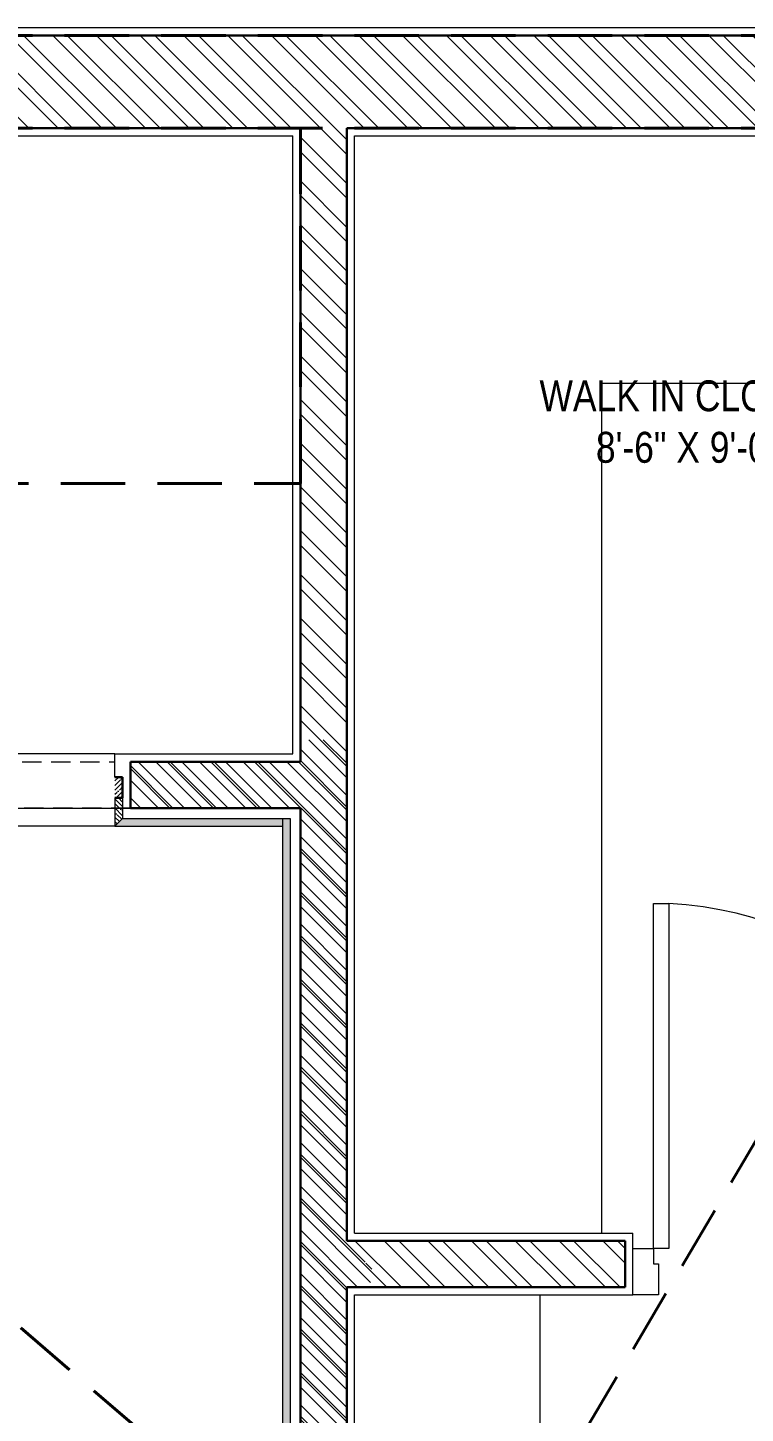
# Model space of a CAD drawing. Header units: inches. Extents: x -189347 to -188565, y -48525 to -47011.
# Drawn here: x -189131.7 to -189062, y -47482.1 to -47347.6 of the extents above; entities that cross this region are included whole.
import ezdxf

# ---------------------------------------------------------------- set-up
doc = ezdxf.new("R2010")
doc.units = ezdxf.units.IN
doc.header["$LTSCALE"] = 25
doc.header["$MEASUREMENT"] = 0
doc.linetypes.add('DASHED2', pattern=[0.375, 0.25, -0.125])
for name, color, linetype, lineweight in [('elevation', 6, 'Continuous', 9), ('FURNITURE', 251, 'Continuous', 0), ('hidden', 7, 'DASHED2', 5), ('PLASTER LINE', 1, 'Continuous', 5), ('PP--BEAM', 104, 'DASHED2', 40), ('PP-TOILET 4', 5, 'Continuous', 9), ('PP-WALL', 7, 'Continuous', 30), ('sechatch', 8, 'Continuous', 0), ('STONE', 7, 'Continuous', 9), ('TEXT', 7, 'Continuous', 13), ('TOILET ELE', 7, 'Continuous', 13), ('WIN', 22, 'Continuous', 0)]:
    doc.layers.add(name, color=color, linetype=linetype, lineweight=lineweight)
doc.styles.add('RAJ', font='Arial Narrow.ttf')

msp = doc.modelspace()

# ---------------------------------------------------------------- hatches: boundary and pattern name
at = {"layer": 'sechatch', "ltscale": 30}
h = msp.add_hatch(dxfattribs=at)
h.set_pattern_fill('ANSI32,_O', color=256, scale=8, angle=270)
h.set_pattern_definition([(315, (-188979.5937, -47377.797), (2.12132, 2.12132), []), (315, (-188979.5937, -47379.2113), (2.12132, 2.12132), [])])
h.paths.add_polyline_path([(-188970.1991, -47372.3675), (-188994.1991, -47372.3675), (-188994.1991, -47381.3675), (-188970.1991, -47381.3675)])
h.paths.add_polyline_path([(-188826.1991, -47372.3675), (-188850.1991, -47372.3675), (-188850.1991, -47381.3675), (-188826.1991, -47381.3675)])
h.paths.add_polyline_path([(-188817.1991, -47357.3675), (-188812.6991, -47357.3675), (-188812.6991, -47348.3675), (-188826.1991, -47348.3675), (-188826.1991, -47372.3675), (-188817.1991, -47372.3675)])
h.paths.add_polyline_path([(-188746.6991, -47348.3675), (-188760.1991, -47348.3675), (-188760.1991, -47357.3675), (-188755.6991, -47357.3675), (-188755.6991, -47381.3675), (-188722.6991, -47381.3675), (-188722.6991, -47372.3675), (-188746.6991, -47372.3675)])
h.paths.add_polyline_path([(-188710.6991, -47348.3675), (-188719.6991, -47348.3675), (-188719.6991, -47372.3675), (-188710.6991, -47372.3675)])
h.paths.add_polyline_path([(-188994.1991, -47348.3675), (-189231.1991, -47348.3675), (-189231.1991, -47372.3675), (-189222.1991, -47372.3675), (-189222.1991, -47357.3675), (-189105.1991, -47357.3675), (-189105.1991, -47418.8675), (-189121.6991, -47418.8675), (-189121.6991, -47423.3675), (-189105.1991, -47423.3675), (-189105.1991, -47528.3675), (-189100.6991, -47528.3675), (-189100.6991, -47469.8675), (-189073.6991, -47469.8675), (-189073.6991, -47465.3675), (-189100.6991, -47465.3675), (-189100.6991, -47357.3675), (-188998.6991, -47357.3675), (-188998.6991, -47372.3675), (-188994.1991, -47372.3675)])
h = msp.add_hatch(dxfattribs=at)
h.set_pattern_fill('ANSI32', color=256, scale=8, angle=270)
h.set_pattern_definition([(315, (-6.6133, -978.6724), (2.121320344, 2.121320344), []), (315, (-6.6133, -980.0866), (2.121320344, 2.121320344), [])])
h.paths.add_polyline_path([(-189222.1991, -47423.3675), (-189201.1991, -47423.3675), (-189201.1991, -47418.8675), (-189222.1991, -47418.8675), (-189222.1991, -47414.1158), (-189231.1991, -47414.1158), (-189231.1991, -47625.8675), (-189222.1991, -47625.8675)])
h.paths.add_polyline_path([(-189207.1991, -47625.8675), (-189207.1991, -47634.8675), (-189098.3878, -47634.8675), (-189098.3878, -47630.8601), (-189097.7631, -47630.6327), (-189099.0125, -47630.178), (-189098.3878, -47629.9506), (-189098.3878, -47625.8675), (-189100.6991, -47625.8675), (-189100.6991, -47564.3675), (-189105.1991, -47564.3675), (-189105.1991, -47625.8675)])
h.paths.add_polyline_path([(-189100.6991, -47416.7443), (-189102.5248, -47416.7443), (-189102.7522, -47416.1196), (-189103.2069, -47417.369), (-189103.4343, -47416.7443), (-189105.1991, -47416.7443), (-189105.1991, -47418.8675), (-189121.6991, -47418.8675), (-189121.6991, -47423.3675), (-189105.1991, -47423.3675), (-189105.1991, -47528.3675), (-189100.6991, -47528.3675), (-189100.6991, -47469.8675), (-189098.3878, -47469.8675), (-189098.3878, -47468.1672), (-189097.7631, -47467.9398), (-189099.0125, -47467.485), (-189098.3878, -47467.2577), (-189098.3878, -47465.3675), (-189100.6991, -47465.3675)])
at = {"layer": 'sechatch'}
h = msp.add_hatch(dxfattribs=at)
h.set_pattern_fill('ANSI35', color=256, scale=2.5, angle=180, style=0)
h.set_pattern_definition([(225, (-379606.50254, -94222.5965), (0.4419417382, -0.4419417382), []), (225, (-379606.9445, -94222.5965), (0.4419417382, -0.4419417382), [0.78125, -0.15625, 0, -0.15625])])
h.paths.add_polyline_path([(-189122.4491, -47420.3675), (-189123.1991, -47420.3675), (-189123.1991, -47422.3675), (-189122.4491, -47422.3675)])
h = msp.add_hatch(dxfattribs=at)
h.set_pattern_fill('ANSI35', color=256, scale=2.5, angle=270, style=0)
h.set_pattern_definition([(315, (-189054.57694, -47424.80655), (0.441942, 0.441942), []), (315, (-189054.57694, -47425.2485), (0.441942, 0.441942), [0.78125, -0.15625, 0, -0.15625])])
h.paths.add_polyline_path([(-189122.4491, -47422.3675), (-189123.1991, -47422.3675), (-189123.1991, -47425.1175), (-189122.4491, -47424.3675)])
h = msp.add_hatch(dxfattribs=at)
h.set_pattern_fill('ANSI35', color=256, scale=2.5, style=0)
h.set_pattern_definition([(45, (-6.6133, -978.67235), (-0.4419417382, 0.4419417382), []), (45, (-6.17136, -978.67235), (-0.4419417382, 0.4419417382), [0.78125, -0.15625, 0, -0.15625])])
h.paths.add_polyline_path([(-189106.1991, -47424.3675), (-189106.9491, -47424.3675), (-189106.9491, -47529.8675), (-189106.1991, -47529.1175)])
h.paths.add_polyline_path([(-189106.9491, -47424.3675), (-189122.4491, -47424.3675), (-189123.1991, -47425.1175), (-189106.9491, -47425.1175)])
h.paths.add_polyline_path([(-189200.4491, -47424.3675), (-189220.4491, -47424.3675), (-189220.4491, -47425.1175), (-189199.6991, -47425.1175)])
h.paths.add_polyline_path([(-189220.4491, -47424.3675), (-189221.1991, -47424.3675), (-189221.1991, -47573.1175), (-189220.4491, -47573.1175)])

# ---------------------------------------------------------------- linework, layer by layer
at = {"layer": 'elevation'}
msp.add_line((-189123.1991, -47418.1175), (-189199.6991, -47418.1175), dxfattribs=at)
at = {"layer": 'FURNITURE'}
for p, q in [((-189075.9491, -47382.1175), (-189023.4491, -47382.1175)), ((-189075.9491, -47464.6175), (-189075.9491, -47382.1175)), ((-189081.9491, -47525.3675), (-189081.9491, -47470.6175))]:
    msp.add_line(p, q, dxfattribs=at)
at = {"layer": 'hidden', "ltscale": 0.3}
for p, q in [((-189199.6991, -47418.8675), (-189123.1991, -47418.8675)), ((-189121.6991, -47423.3675), (-189201.1991, -47423.3675))]:
    msp.add_line(p, q, dxfattribs=at)
at = {"layer": 'PLASTER LINE', "ltscale": 30}
for p, q in [((-188993.4491, -47347.6175), (-189231.9491, -47347.6175)), ((-189221.4491, -47358.1175), (-189105.9491, -47358.1175)), ((-189105.9491, -47418.1175), (-189105.9491, -47358.1175)), ((-189099.9491, -47358.1175), (-188999.4491, -47358.1175)), ((-189099.9491, -47464.6175), (-189099.9491, -47358.1175)), ((-189105.9491, -47418.1175), (-189105.9491, -47416.7443)), ((-189099.9491, -47464.6175), (-189099.9491, -47416.7443)), ((-189123.1991, -47418.1175), (-189105.9491, -47418.1175)), ((-189123.1991, -47420.3675), (-189123.1991, -47418.1175)), ((-189099.9491, -47464.6175), (-189072.9491, -47464.6175)), ((-189072.9491, -47470.6175), (-189072.9491, -47464.6175)), ((-189099.9491, -47470.6175), (-189072.9491, -47470.6175)), ((-189099.9491, -47529.1175), (-189099.9491, -47470.6175))]:
    msp.add_line(p, q, dxfattribs=at)
at = {"layer": 'PP--BEAM'}
for p, q in [((-189231.1991, -47348.3675), (-188710.6991, -47348.3675)), ((-189231.1991, -47357.3675), (-188710.6991, -47357.3675)), ((-189105.1991, -47391.8675), (-189105.1991, -47357.3675)), ((-189222.1991, -47391.8675), (-189105.1991, -47391.8675))]:
    msp.add_line(p, q, dxfattribs=at)
for points in [[(-189003.1991, -47357.3675), (-189092.0955, -47508.4983), (-189003.1991, -47625.8675)], [(-189092.0955, -47508.4983), (-189222.1991, -47396.3675)]]:
    msp.add_lwpolyline(points, dxfattribs=at)
at = {"layer": 'PP-TOILET 4', "ltscale": 30}
msp.add_lwpolyline([(-189222.1991, -47423.3675), (-189105.1991, -47423.3675), (-189105.1991, -47625.8675), (-189222.1991, -47625.8675)], close=True, dxfattribs=at)
at = {"layer": 'PP-WALL', "ltscale": 10}
for p, q in [((-189231.1991, -47348.3675), (-188994.1991, -47348.3675)), ((-189222.1991, -47357.3675), (-189105.1991, -47357.3675)), ((-189100.6991, -47357.3675), (-188998.6991, -47357.3675)), ((-189121.6991, -47418.8675), (-189105.1991, -47418.8675)), ((-189121.6991, -47423.3675), (-189105.1991, -47423.3675)), ((-189100.6991, -47465.3675), (-189073.6991, -47465.3675)), ((-189073.6991, -47465.3675), (-189073.6991, -47469.8675)), ((-189100.6991, -47469.8675), (-189073.6991, -47469.8675))]:
    msp.add_line(p, q, dxfattribs=at)
at = {"layer": 'PP-WALL'}
for p, q in [((-189105.1991, -47418.8675), (-189105.1991, -47357.3675)), ((-189100.6991, -47465.3675), (-189100.6991, -47357.3675)), ((-189105.1991, -47418.8675), (-189105.1991, -47416.7443)), ((-189100.6991, -47465.3675), (-189100.6991, -47416.7443)), ((-189121.6991, -47423.3675), (-189121.6991, -47418.8675)), ((-189105.1991, -47528.3675), (-189105.1991, -47423.3675)), ((-189100.6991, -47528.3675), (-189100.6991, -47469.8675))]:
    msp.add_line(p, q, dxfattribs=at)
at = {"layer": 'STONE', "color": 214, "lineweight": 30}
for p, q in [((-189122.4491, -47420.3675), (-189123.1991, -47420.3675)), ((-189122.4491, -47420.3675), (-189123.1991, -47420.3675)), ((-189122.4491, -47422.3675), (-189122.4491, -47420.3675)), ((-189122.4491, -47422.3675), (-189123.1991, -47422.3675))]:
    msp.add_line(p, q, dxfattribs=at)
at = {"layer": 'TOILET ELE', "ltscale": 30}
for p, q in [((-189123.1991, -47422.3675), (-189123.1991, -47425.1175)), ((-189122.4491, -47422.3675), (-189122.4491, -47424.3675)), ((-189122.4491, -47424.3675), (-189123.1991, -47425.1175)), ((-189122.4491, -47424.3675), (-189106.1991, -47424.3675)), ((-189106.9491, -47424.3675), (-189106.9491, -47529.8675)), ((-189106.1991, -47424.3675), (-189106.1991, -47529.1175)), ((-189123.1991, -47425.1175), (-189199.6991, -47425.1175)), ((-189123.1991, -47425.1175), (-189106.9491, -47425.1175))]:
    msp.add_line(p, q, dxfattribs=at)
at = {"layer": 'WIN'}
for points in [[(-189070.9491, -47466.1175), (-189070.9491, -47432.6175), (-189069.4491, -47432.6175), (-189069.4491, -47466.1175)], [(-189072.9491, -47466.1175), (-189070.9491, -47466.1175), (-189070.9491, -47467.6175), (-189070.4491, -47467.6175), (-189070.4491, -47470.6175), (-189070.9491, -47470.6175), (-189070.9491, -47470.6175), (-189072.9491, -47470.6175)]]:
    msp.add_lwpolyline(points, close=True, dxfattribs=at)
msp.add_arc((-189070.9565, -47466.1205), 33.5074, 0.005279, 87.42157, dxfattribs=at)

# ---------------------------------------------------------------- texts
at = {"layer": 'TEXT', "ltscale": 30, "insert": (-189067.5906, -47385.8681), "char_height": 3, "width": 67.682604, "attachment_point": 5, "style": 'RAJ'}
msp.add_mtext('WALK IN CLOSET\\P8\'-6" X 9\'-0"', dxfattribs=at)

doc.saveas('drawing.dxf')
